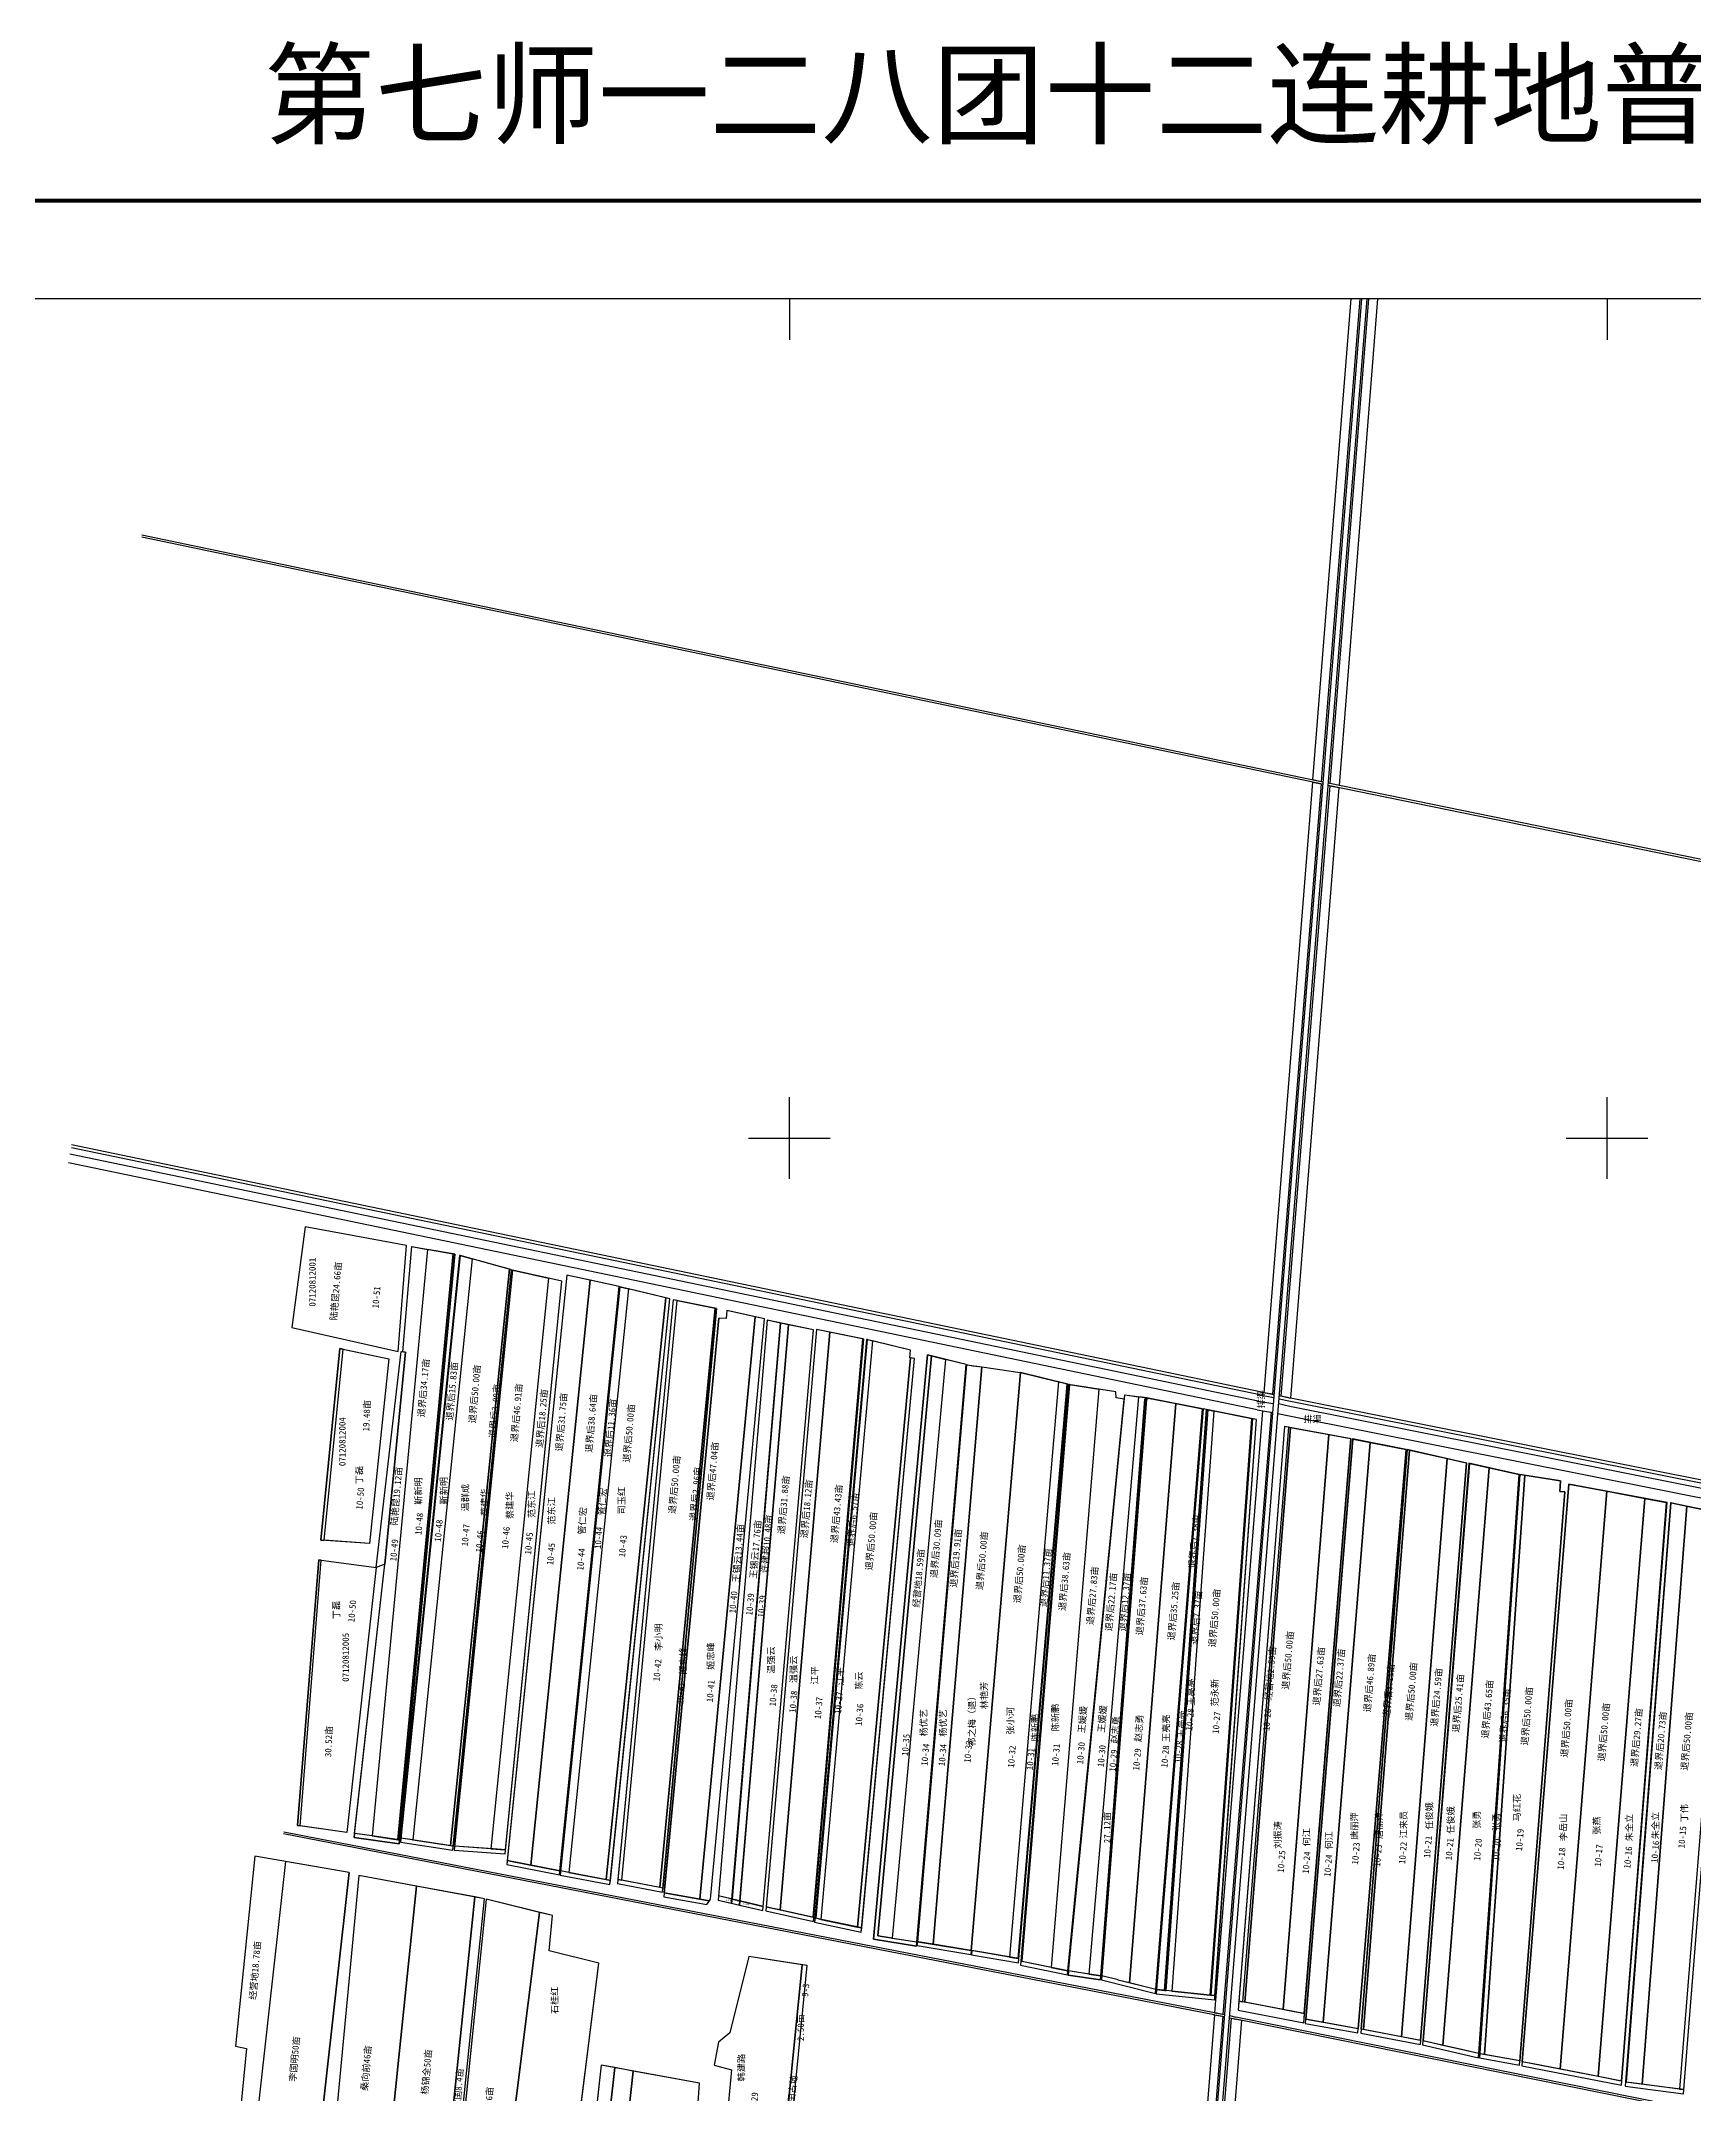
# Model space of a CAD drawing. Extents: x 546685 to 552006, y 4976723 to 4983341.
# Drawn here: x 548085 to 550108, y 4980830 to 4983341 of the extents above; entities that cross this region are included whole.
import ezdxf
from ezdxf.enums import TextEntityAlignment as Align

# ---------------------------------------------------------------- set-up
doc = ezdxf.new("R2010")
doc.units = 0
doc.header["$LTSCALE"] = 10
doc.header["$PDSIZE"] = 0.2
for name, color, linetype in [('2019-4-5', 7, 'CONTINUOUS'), ('2020-3-23', 4, 'CONTINUOUS'), ('2022年', 2, 'CONTINUOUS'), ('TK', 7, 'CONTINUOUS'), ('出水桩', 2, 'CONTINUOUS'), ('地块名称', 7, 'CONTINUOUS'), ('地物扣减', 3, 'CONTINUOUS'), ('地籍号', 6, 'CONTINUOUS'), ('承包户', 6, 'CONTINUOUS'), ('林带', 3, 'CONTINUOUS'), ('油井占地', 2, 'CONTINUOUS'), ('测地框', 7, 'CONTINUOUS'), ('经营地块', 1, 'CONTINUOUS'), ('路林渠', 7, 'CONTINUOUS'), ('身份地块', 1, 'CONTINUOUS'), ('身份地面积', 2, 'CONTINUOUS')]:
    doc.layers.add(name, color=color, linetype=linetype)
doc.styles.add('宋体', font='SimSun.ttf')
doc.styles.add('楷体', font='SimSun.ttf', dxfattribs={"width": 0.8})

msp = doc.modelspace()

# ---------------------------------------------------------------- linework, layer by layer
at = {"layer": '2019-4-5', "color": 3, "linetype": 'Continuous', "flags": 128}
msp.add_lwpolyline([(549434.8, 4981680.7), (549437.8, 4981682.3), (549426.9, 4981683.7), (549366.2, 4980977.9), (549381.1, 4980975.7)], close=True, dxfattribs=at)
at = {"layer": '2019-4-5', "color": 3, "linetype": 'Continuous', "elevation": 288.1, "flags": 128}
msp.add_lwpolyline([(549438.7, 4981682), (549472.6, 4981675.4), (549415.9, 4980967.1), (549402.3, 4980970.5), (549402.3, 4980970.6), (549382, 4980975.6), (549436.7, 4981680.4)], close=True, dxfattribs=at)
at = {"layer": '2020-3-23', "color": 1, "linetype": 'Continuous', "flags": 128}
for points in [[(548929.4, 4981064.5), (548989.2, 4981773.8)], [(548998.9, 4981771.8), (548939.2, 4981062.2)], [(548998.9, 4981771.8), (548939.6, 4981067.2)], [(548615.3, 4981072.2), (548568.1, 4980613.8)]]:
    msp.add_lwpolyline(points, dxfattribs=at)
for points in [[(548998.9, 4981771.8), (548989.2, 4981773.8), (548929.9, 4981069.5), (548939.6, 4981067.2)], [(549235.6, 4981720.2), (549282.2, 4981713.5), (549222.2, 4981006.5), (549175.7, 4981014.2)], [(548461.6, 4981101.9), (548383.9, 4981115.5), (548337.4, 4980698.3), (548414.4, 4980677.9)], [(548615.3, 4981072.2), (548543.9, 4981085.4), (548496.7, 4980627.6), (548568.1, 4980613.8)], [(548627.2, 4981070), (548615.3, 4981072.2), (548568.1, 4980613.8), (548580, 4980611.5)], [(548694.3, 4981053.3), (548629.4, 4981069.6), (548583.1, 4980616.6), (548638.1, 4980604.8)], [(548929.9, 4981069.5), (548913.4, 4981073.4), (548912.9, 4981068.3), (548929.4, 4981064.5)], [(548939.6, 4981067.2), (548929.9, 4981069.5), (548929.4, 4981064.5), (548939.2, 4981062.2)]]:
    msp.add_lwpolyline(points, close=True, dxfattribs=at)
for points, elevation in [([(548461.6, 4981101.9), (548414.4, 4980677.9)], 288.5), ([(548580, 4980611.5), (548627.2, 4981070)], 288.3)]:
    msp.add_lwpolyline(points, dxfattribs=dict(at, elevation=elevation))
at = {"layer": '2022年', "color": 4, "linetype": 'Continuous', "flags": 128}
for points, elevation in [([(548521.8, 4981739.1), (548531.9, 4981868.8), (548407.7, 4981891.6), (548391.6, 4981768.2)], 287.9), ([(548538.4, 4981867.3), (548557.6, 4981863.9), (548489.9, 4981146.7), (548468.2, 4981149.8), (548505.1, 4981479), (548530.7, 4981738.2), (548527.4, 4981738.8)], 287.9), ([(549758.4, 4981618.6), (549804.6, 4981608.1), (549748.7, 4980901.1), (549702.3, 4980910)], 288.2)]:
    msp.add_lwpolyline(points, close=True, dxfattribs=dict(at, elevation=elevation))
for points in [[(548969.7, 4981779), (548958, 4981781.5), (548890.4, 4981069.5), (548902.3, 4981067.4), (548903.6, 4981069.3)], [(548989.2, 4981773.8), (548972.7, 4981777.3), (548912.9, 4981068.3), (548929.4, 4981064.5)], [(548543.9, 4981085.4), (548473.4, 4981098.5), (548434, 4980679.3), (548465.1, 4980669.5), (548465.2, 4980633.7), (548496.7, 4980627.6)], [(548786.5, 4980863.5), (548769.9, 4980866.5), (548752.3, 4980708.4), (548769.2, 4980707.3)]]:
    msp.add_lwpolyline(points, close=True, dxfattribs=at)
at = {"layer": 'TK', "linetype": 'Continuous'}
for p, q in [((549000, 4983026), (549000, 4982976)), ((550000, 4983026), (550000, 4982976)), ((549000, 4981950), (549000, 4982050)), ((550000, 4981950), (550000, 4982050)), ((548950, 4982000), (549050, 4982000)), ((549950, 4982000), (550050, 4982000))]:
    msp.add_line(p, q, dxfattribs=at)
at = {"layer": 'TK', "linetype": 'Continuous', "const_width": 5, "flags": 128}
msp.add_lwpolyline([(546760, 4976906), (552000, 4976906), (552000, 4983146), (546760, 4983146)], close=True, dxfattribs=at)
at = {"layer": 'TK', "linetype": 'Continuous', "flags": 128}
msp.add_lwpolyline([(546880, 4977026), (551880, 4977026), (551880, 4983026), (546880, 4983026)], close=True, dxfattribs=at)
at = {"layer": '出水桩', "color": 2, "linetype": 'Continuous', "flags": 128}
for points in [[(548590.8, 4981857.9), (548588.8, 4981858.3), (548521.2, 4981142.1), (548523.2, 4981141.8)], [(548597.5, 4981856.3), (548596.6, 4981856.6), (548523.9, 4981144.1), (548524.8, 4981144)], [(549091, 4981754.2), (549090, 4981754.4), (549029, 4981047.3), (549029.9, 4981047.1)], [(549095.3, 4981753.6), (549094.3, 4981753.8), (549031.4, 4981046.2), (549032.4, 4981046)], [(549340.6, 4981698.9), (549339.6, 4981699.1), (549279.7, 4980996.9), (549280.7, 4980996.7)], [(549342.6, 4981698.5), (549341.6, 4981698.7), (549283.2, 4980993.7), (549284.2, 4980993.5)], [(549512.2, 4981667.6), (549510.3, 4981668), (549458.9, 4980957.8), (549460.9, 4980957.6)], [(549687.1, 4981632.4), (549686.1, 4981632.6), (549629.1, 4980929.5), (549630.1, 4980929.3)], [(549689.6, 4981631.9), (549688.6, 4981632.1), (549631.1, 4980922.5), (549632.1, 4980922.4)], [(549828.7, 4981602.7), (549827.7, 4981602.9), (549771.3, 4980896.8), (549772.3, 4980896.6)], [(549832.2, 4981602.2), (549831.2, 4981602.5), (549774.6, 4980896.3), (549775.6, 4980896.1)], [(550073.5, 4981554.3), (550072.5, 4981554.4), (550017.3, 4980847), (550018.3, 4980846.8)], [(550078.5, 4981553.8), (550077.5, 4981554), (550022.7, 4980845.7), (550023.7, 4980845.6)]]:
    msp.add_lwpolyline(points, close=True, dxfattribs=at)
at = {"layer": '地物扣减', "color": 3, "linetype": 'Continuous', "flags": 128}
for points in [[(548454.2, 4981741.8), (548450.3, 4981742.6), (548427.1, 4981508.5), (548431.1, 4981508.2)], [(548427.6, 4981483.8), (548424.5, 4981484.2), (548398.6, 4981159.3), (548401.7, 4981158.9)], [(549157, 4981017.3), (549222.2, 4981006.5), (549221.8, 4981001.5), (549156.5, 4981012.3)], [(549402.3, 4980970.5), (549402.3, 4980970.6), (549382, 4980975.6), (549381.6, 4980970.6), (549448, 4980954.1), (549448.4, 4980959)]]:
    msp.add_lwpolyline(points, close=True, dxfattribs=at)
at = {"layer": '地物扣减', "color": 4, "linetype": 'Continuous', "flags": 128}
msp.add_lwpolyline([(548939.6, 4981067.2), (548939.2, 4981062.2), (548967.5, 4981055.5), (548968, 4981060.5), (548959.8, 4981062.4)], close=True, dxfattribs=at)
at = {"layer": '林带', "color": 3, "linetype": 'Continuous', "flags": 128}
for points in [[(548661.8, 4981838.4), (548661.6, 4981838.4), (548590.4, 4981134.3), (548590.5, 4981134.3)], [(549095.4, 4981753.6), (549095.3, 4981753.6), (549032.4, 4981046), (549032.5, 4981046)], [(549342.7, 4981698.5), (549342.6, 4981698.5), (549284.2, 4980993.5), (549284.3, 4980993.4)], [(549571.4, 4981655.7), (549566.5, 4981656.7), (549515.5, 4980952), (549520.5, 4980951.5)], [(549610.7, 4981646.4), (549605.7, 4981647.3), (549549.7, 4980944.8), (549554.6, 4980943.9)], [(548475.3, 4981148.8), (548468.2, 4981149.8), (548467.6, 4981144.8), (548522.7, 4981136.9), (548523.2, 4981141.8)], [(548524.8, 4981144), (548524.3, 4981139), (548588.4, 4981129.4), (548588.9, 4981134.4), (548571.1, 4981137.1)], [(548637.8, 4981130.9), (548590.5, 4981134.3), (548590.4, 4981134.3), (548589.9, 4981129.3), (548652.5, 4981124.8), (548653, 4981129.8)], [(548673.6, 4981113), (548671.8, 4981113.3), (548654.9, 4981116.7), (548654.4, 4981111.7), (548718.8, 4981099), (548719.3, 4981104)], [(548730.2, 4981102), (548720.1, 4981103.9), (548719.6, 4981098.9), (548780.5, 4981087.4), (548781.1, 4981092.4)], [(548790.4, 4981093.6), (548789.9, 4981088.6), (548844.8, 4981078), (548845.3, 4981083), (548841.5, 4981083.7)], [(548847, 4981077.1), (548846.9, 4981077.1), (548846.4, 4981072.1), (548899, 4981062.9), (548902.3, 4981067.4), (548893.1, 4981069)], [(548913.4, 4981073.4), (548912.9, 4981068.3), (548967.5, 4981055.5), (548968, 4981060.5), (548959.8, 4981062.4)], [(548982.7, 4981057.6), (548979.9, 4981058.2), (548971.6, 4981060), (548971.2, 4981055), (549029.5, 4981042.1), (549029.9, 4981047.1)], [(549031.4, 4981046.2), (549030.9, 4981041.2), (549088, 4981029.1), (549088.5, 4981034.2), (549078.8, 4981036.2)], [(549233, 4981004.9), (549223.3, 4981006.5), (549222.9, 4981001.5), (549280.3, 4980991.7), (549280.7, 4980996.7)], [(549283.2, 4980993.7), (549282.8, 4980988.6), (549340.2, 4980976.8), (549340.7, 4980981.7), (549330.7, 4980983.9), (549284.3, 4980993.4), (549284.2, 4980993.5)], [(549348.5, 4980980.6), (549341.6, 4980981.6), (549341.1, 4980976.6), (549380.7, 4980970.7), (549381.1, 4980975.7)], [(549467.8, 4980956.9), (549460.9, 4980957.6), (549449.2, 4980958.8), (549448.8, 4980953.8), (549520.2, 4980946.5), (549520.5, 4980951.5), (549514.6, 4980952.1)], [(549582.4, 4980938.5), (549549.7, 4980944.8), (549548.8, 4980933.7), (549629.2, 4980918.1), (549630.1, 4980929.3)], [(549631.1, 4980922.5), (549630.7, 4980917.5), (549695.2, 4980906), (549695.6, 4980911), (549678.4, 4980914.1)], [(549724.9, 4980905.7), (549699.4, 4980910.5), (549699, 4980905.5), (549771.9, 4980891.6), (549772.3, 4980896.6)], [(549774.6, 4980896.3), (549774.2, 4980891.3), (549843, 4980875.5), (549843.3, 4980880.6), (549822, 4980885.5)], [(549844.4, 4980880.5), (549844.1, 4980875.5), (549892.8, 4980866.6), (549893.2, 4980871.6), (549891, 4980872), (549890.9, 4980872.1)], [(549956.2, 4980859), (549909.8, 4980868.1), (549896.3, 4980870.7), (549895.9, 4980865.7), (550017.9, 4980841.8), (550018.3, 4980846.8), (549970.9, 4980856.1)], [(550022.7, 4980845.7), (550022.3, 4980840.7), (550093.4, 4980831.5), (550093.8, 4980836.5), (550070.4, 4980839.6)]]:
    msp.add_lwpolyline(points, close=True, dxfattribs=at)
at = {"layer": '林带', "color": 3, "linetype": 'Continuous', "elevation": 287.9, "flags": 128}
msp.add_lwpolyline([(549168.9, 4981734.8), (549173.9, 4981733.6), (549108.3, 4981024.6), (549155.9, 4981017.1), (549155.5, 4981012.1), (549102.9, 4981020.4)], close=True, dxfattribs=at)
at = {"layer": '油井占地', "color": 2, "linetype": 'Continuous', "flags": 128}
msp.add_lwpolyline([(549021.9, 4980988.3), (549015.5, 4980989.2), (548990.1, 4980731.6), (548996.9, 4980734.1)], close=True, dxfattribs=at)
at = {"layer": '测地框', "linetype": 'Continuous', "flags": 128}
for points, elevation in [([(548521.8, 4981739.1), (548531.9, 4981868.8), (548407.7, 4981891.6), (548391.6, 4981768.2)], 287.9), ([(548538.4, 4981867.3), (548590.8, 4981857.9), (548522.7, 4981136.9), (548467.6, 4981144.8), (548505.1, 4981479), (548530.7, 4981738.2), (548527.4, 4981738.8)], 287.9), ([(548660.4, 4981838.9), (548597.5, 4981856.3), (548524.3, 4981139), (548588.4, 4981129.4)], 287.9), ([(548721.7, 4981825.2), (548661.6, 4981838.4), (548589.9, 4981129.3), (548652.5, 4981124.8)], 287.8), ([(548791.9, 4981818.4), (548727.8, 4981832.5), (548654.4, 4981111.7), (548718.8, 4981099)], 287.8), ([(548853.9, 4981803.3), (548792.7, 4981818.2), (548719.6, 4981098.9), (548780.5, 4981087.4)], 288), ([(548910.8, 4981791.6), (548858, 4981802.2), (548789.9, 4981088.6), (548844.8, 4981078)], 288), ([(548969.7, 4981779), (548923.4, 4981789.1), (548922.6, 4981779.3), (548913.6, 4981779.8), (548846.4, 4981072.1), (548899, 4981062.9), (548903.6, 4981069.3)], 288.1), ([(549029.7, 4981765.4), (548972.7, 4981777.3), (548912.9, 4981068.3), (548967.5, 4981055.5)], 287.9), ([(549091, 4981754.2), (549033.3, 4981765.8), (548971.2, 4981055), (549029.5, 4981042.1)], 287.8), ([(549153.1, 4981730.3), (549147.2, 4981731.2), (549148.1, 4981740.8), (549094.3, 4981753.8), (549030.9, 4981041.2), (549088, 4981029.1)], 287.7), ([(548450.3, 4981742.6), (548510.1, 4981730.1), (548486.7, 4981504.3), (548427.1, 4981508.5)], 287.9), ([(549216.4, 4981723), (549168.9, 4981734.8), (549102.9, 4981020.4), (549155.5, 4981012.1)], 287.9), ([(549340.6, 4981698.9), (549282.7, 4981713.5), (549222.5, 4981006.7), (549223.3, 4981006.5), (549222.9, 4981001.5), (549280.3, 4980991.7)], 287.8), ([(549409.4, 4981680.8), (549399.8, 4981682.5), (549399.3, 4981689.6), (549341.6, 4981698.7), (549282.8, 4980988.6), (549340.2, 4980976.8)], 288), ([(549437.8, 4981682.3), (549434.8, 4981680.7), (549380.7, 4980970.7), (549341.1, 4980976.6), (549410.1, 4981685.9)], 288.1), ([(549505.2, 4981669.1), (549438.7, 4981682), (549436.7, 4981680.4), (549381.6, 4980970.6), (549448, 4980954.1)], 288.1), ([(549571.4, 4981655.7), (549506.2, 4981668.8), (549448.8, 4980953.8), (549520.2, 4980946.5)], 288.1), ([(549687.1, 4981632.4), (549605.7, 4981647.3), (549548.8, 4980933.7), (549629.2, 4980918.1)], 288.1), ([(549754.4, 4981619.4), (549688.6, 4981632.1), (549630.7, 4980917.5), (549695.2, 4980906)], 288.1), ([(549828.7, 4981602.7), (549755.5, 4981619.2), (549699, 4980905.5), (549771.9, 4980891.6)], 288.2), ([(549892.6, 4981588.7), (549831.2, 4981602.5), (549774.2, 4980891.3), (549843, 4980875.5)], 288.3), ([(549948.6, 4981567.3), (549942.1, 4981568), (549943.2, 4981580.8), (549893.4, 4981588.6), (549844.1, 4980875.5), (549892.8, 4980866.6)], 288.2), ([(550073.5, 4981554.3), (549953.3, 4981576.8), (549895.9, 4980865.7), (550017.9, 4980841.8)], 288.4), ([(550150.3, 4981538.9), (550077.5, 4981554), (550022.3, 4980840.7), (550093.4, 4980831.5)], 288.6), ([(548424.5, 4981484.2), (548494.5, 4981474.8), (548458.7, 4981151.1), (548398.6, 4981159.3)], 288.2), ([(548461.6, 4981101.9), (548346.3, 4981122), (548322.5, 4980889.5), (548336.2, 4980886.9), (548318.2, 4980703.4), (548414.4, 4980677.9)], 288.5), ([(548627.2, 4981070), (548473.4, 4981098.5), (548434, 4980679.3), (548465.1, 4980669.5), (548465.2, 4980633.7), (548580, 4980611.5)], 288.3), ([(548767.2, 4980991.2), (548706.1, 4981006.2), (548710.3, 4981049.3), (548629.4, 4981069.6), (548582.6, 4980611.6), (548715.9, 4980582.9)], 288.3), ([(548950.3, 4980999.3), (548927.3, 4980905.9), (548913.5, 4980894.6), (548908.2, 4980866.4), (548929.1, 4980860.7), (548914.7, 4980704.4), (548996.9, 4980734.1), (549021.9, 4980988.3)], 288.4), ([(548751.8, 4980703.5), (548845.2, 4980697.2), (548850.9, 4980747.5), (548901.8, 4980742.3), (548906.7, 4980802.2), (548888.6, 4980820.9), (548890.1, 4980844.5), (548769.9, 4980866.5)], 288.6)]:
    msp.add_lwpolyline(points, close=True, dxfattribs=dict(at, elevation=elevation))
at = {"layer": '测地框', "color": 7, "linetype": 'Continuous', "elevation": 287.9, "flags": 128}
msp.add_lwpolyline([(548525.4, 4981739.1), (548530.7, 4981738.2), (548505.1, 4981479), (548494.5, 4981474.8)], close=True, dxfattribs=at)
at = {"layer": '测地框', "color": 7, "linetype": 'Continuous', "flags": 128}
msp.add_lwpolyline([(549217.2, 4981722.7), (549218.4, 4981722.6), (549224.6, 4981721.7), (549235.6, 4981720.2), (549282.2, 4981713.5), (549222.2, 4981006.5), (549175.7, 4981014.2), (549164.4, 4981016), (549158.2, 4981017.1), (549157, 4981017.3)], close=True, dxfattribs=at)
at = {"layer": '经营地块', "color": 1, "linetype": 'Continuous', "flags": 128}
msp.add_lwpolyline([(548660.4, 4981838.9), (548657.8, 4981839.7), (548585.8, 4981134.9), (548588.9, 4981134.4)], close=True, dxfattribs=at)
at = {"layer": '经营地块', "color": 5, "linetype": 'Continuous', "flags": 128}
for points, elevation in [([(549173.9, 4981733.6), (549191, 4981729.3), (549125.6, 4981021.9), (549108.3, 4981024.6)], 287.9), ([(548461.6, 4981101.9), (548346.3, 4981122), (548322.5, 4980889.5), (548336.2, 4980886.9), (548318.2, 4980703.4), (548414.4, 4980677.9)], 288.5), ([(548627.2, 4981070), (548473.4, 4981098.5), (548434, 4980679.3), (548465.1, 4980669.5), (548465.2, 4980633.7), (548580, 4980611.5)], 288.3)]:
    msp.add_lwpolyline(points, close=True, dxfattribs=dict(at, elevation=elevation))
for points in [[(549610.7, 4981646.4), (549613.1, 4981646), (549557.1, 4980943.4), (549554.6, 4980943.9)], [(548809.2, 4980859.3), (548786.5, 4980863.5), (548769.2, 4980707.3), (548792.2, 4980705.8)]]:
    msp.add_lwpolyline(points, close=True, dxfattribs=at)
at = {"layer": '路林渠', "color": 4, "linetype": 'Continuous'}
for p, q in [((549573.4, 4981678.4, 288.8), (549591.7, 4981675.5, 289.7)), ((549572, 4981667.7, 288.4), (549590.9, 4981664.6, 289.4))]:
    msp.add_line(p, q, dxfattribs=at)
at = {"layer": '路林渠', "linetype": 'Continuous', "flags": 128}
for points, elevation in [([(549699.6, 4983026), (549417.9, 4979500.2), (549416.9, 4979494.6), (549415.3, 4979492.5), (549380.1, 4979498.6)], 284.8), ([(549424.2, 4979499.2), (549706.5, 4983026)], 290.6)]:
    msp.add_lwpolyline(points, dxfattribs=dict(at, elevation=elevation))
at = {"layer": '路林渠', "color": 3, "linetype": 'Continuous', "flags": 128}
for points, elevation in [([(549697.7, 4983026), (549650.6, 4982435.7), (549640.3, 4982437.8), (549687.1, 4983026)], 290.8), ([(549719.4, 4983026), (549672.3, 4982431.2), (549661.5, 4982433.4), (549708.9, 4983026)], 290.7)]:
    msp.add_lwpolyline(points, dxfattribs=dict(at, elevation=elevation))
at = {"layer": '路林渠', "color": 4, "linetype": 'Continuous', "flags": 128}
for points, elevation in [([(549652.2, 4982432.6), (548208.1, 4982734.6)], 289.5), ([(549652.4, 4982435.3), (548208.3, 4982737.3)], 289.3), ([(551880, 4981977), (549658.9, 4982431.2)], 289.5), ([(551880, 4981979.7), (549659.1, 4982433.9)], 289.3), ([(549573.4, 4981678.4), (548119.9, 4981980.4)], 288.8), ([(549575.6, 4981685.9), (548122, 4981987.9)], 289), ([(549575.9, 4981689.6), (548122.3, 4981991.6)], 289.6), ([(549572, 4981667.7), (548118.4, 4981969.7)], 288.4), ([(549575.6, 4981685.9), (549592.3, 4981682.7)], 289), ([(549575.9, 4981689.6), (549592.6, 4981686.4)], 289.6), ([(549598.4, 4981675.3), (549612.2, 4981672.2)], 289.4), ([(549598.9, 4981681.3), (549612.7, 4981678.3)], 289.5), ([(549599.2, 4981685.1), (549613, 4981682.1)], 289.5), ([(549612.2, 4981672.2), (551880, 4981221)], 289.4), ([(549612.7, 4981678.3), (551880, 4981227.1)], 289.5), ([(550829.2, 4981439.5), (549613, 4981682.1)], 290.6), ([(549597.4, 4981663.3), (549611.3, 4981660.2)], 289.3), ([(549611.1, 4981660.2), (551880, 4981208.8)], 288.8), ([(549519.6, 4980928.1), (548381.2, 4981149.2)], 289.3), ([(549519.9, 4980930.5), (548381.6, 4981151.5)], 289.9), ([(549519.6, 4980928.1), (549531.8, 4980925.9)], 289.3), ([(549519.9, 4980930.5), (549532, 4980928.3)], 289.9), ([(549538.3, 4980924.5), (549545.9, 4980922.8)], 289.9), ([(549538.5, 4980927), (549546.1, 4980925.3)], 289.9), ([(550769, 4980675.9), (549545.9, 4980922.8)], 291), ([(550769.2, 4980678.3), (549546.1, 4980925.3)], 291.1)]:
    msp.add_lwpolyline(points, dxfattribs=dict(at, elevation=elevation))
at = {"layer": '路林渠', "color": 3, "linetype": 'Continuous', "flags": 128}
for points, elevation in [([(549640.1, 4982435.2), (549650.4, 4982433), (549590.8, 4981686.7), (549580.8, 4981688.7)], 289.5), ([(549661.3, 4982430.8), (549672.1, 4982428.5), (549613, 4981682.1), (549601.6, 4981684.6)], 289.5), ([(549579, 4981666.5), (549589.1, 4981664.9), (549530.3, 4980928.6), (549520.5, 4980930.4)], 290.8), ([(549520.3, 4980928), (549530.1, 4980926.2), (549471, 4980185.3), (549461.4, 4980187.2)], 290.8), ([(549520.3, 4980928), (549530.1, 4980926.2), (549471, 4980185.3), (549461.4, 4980187.2)], 290.8), ([(549540.7, 4980924), (549552.8, 4980921.4), (549494.1, 4980180.7), (549481.5, 4980183.2)], 290.7)]:
    msp.add_lwpolyline(points, close=True, dxfattribs=dict(at, elevation=elevation))
for points in [[(548853.9, 4981803.3), (548849, 4981804.5), (548776.1, 4981093.3), (548781.1, 4981092.4)], [(548862.9, 4981801.2), (548858, 4981802.2), (548790.4, 4981093.6), (548795.3, 4981092.7)], [(548913.7, 4981779.8), (548913.6, 4981779.8), (548846.9, 4981077.1), (548847, 4981077.1)], [(549153.1, 4981730.3), (549148.1, 4981731.1), (549083.5, 4981035.2), (549088.5, 4981034.2)], [(550150.3, 4981538.9), (550145.3, 4981539.9), (550088.8, 4980837.2), (550093.8, 4980836.5)]]:
    msp.add_lwpolyline(points, close=True, dxfattribs=at)
at = {"layer": '路林渠', "linetype": 'Continuous'}
msp.add_point((549519.6, 4980928.1, 289.3), dxfattribs=at)
at = {"layer": '身份地块', "color": 1, "linetype": 'Continuous', "flags": 128}
for points in [[(548588.8, 4981858.3), (548557.6, 4981863.9), (548489.9, 4981146.7), (548521.2, 4981142.1)], [(548597.5, 4981856.3), (548612, 4981852.3), (548539.4, 4981141.8), (548524.8, 4981144)], [(548657.8, 4981839.7), (548612, 4981852.3), (548539.4, 4981141.8), (548585.8, 4981134.9)], [(548661.8, 4981838.4), (548705.4, 4981828.8), (548634.8, 4981131.1), (548590.5, 4981134.3)], [(548721.7, 4981825.2), (548705.4, 4981828.8), (548634.8, 4981131.1), (548653, 4981129.8)], [(548756.6, 4981826.2), (548727.8, 4981832.5), (548654.9, 4981116.7), (548684, 4981110.9)], [(548791.9, 4981818.4), (548756.6, 4981826.2), (548684, 4981110.9), (548719.3, 4981104)], [(548849, 4981804.5), (548803.3, 4981815.7), (548730.2, 4981102), (548776.1, 4981093.3)], [(548862.9, 4981801.2), (548909.1, 4981792), (548841.5, 4981083.7), (548795.3, 4981092.7)], [(548909.1, 4981792), (548910.8, 4981791.6), (548845.3, 4981083), (548841.5, 4981083.7)], [(548958, 4981781.5), (548923.4, 4981789.1), (548922.6, 4981779.3), (548913.7, 4981779.8), (548847, 4981077.1), (548890.4, 4981069.5)], [(549029.7, 4981765.4), (548998.9, 4981771.8), (548939.6, 4981067.2), (548968, 4981060.5)], [(548971.6, 4981060), (548988.8, 4981056.2), (549049.7, 4981762.5), (549033.3, 4981765.8)], [(549090, 4981754.4), (549049.7, 4981762.5), (548988.8, 4981056.2), (549029, 4981047.3)], [(549095.4, 4981753.6), (549101.5, 4981752.1), (549038.6, 4981044.7), (549032.5, 4981046)], [(549148.1, 4981740.8), (549101.5, 4981752.1), (549038.6, 4981044.7), (549083.5, 4981035.2), (549148.1, 4981731.1), (549147.2, 4981731.2)], [(549216.4, 4981723), (549191, 4981729.3), (549125.6, 4981021.9), (549155.9, 4981017.1)], [(549217.2, 4981722.7), (549235.6, 4981720.2), (549175.7, 4981014.2), (549157, 4981017.3)], [(549339.6, 4981699.1), (549329, 4981701.8), (549269.1, 4980998.7), (549279.7, 4980996.9)], [(549342.7, 4981698.5), (549378.7, 4981692.8), (549320.2, 4980986), (549284.3, 4980993.4)], [(549389.3, 4981691.2), (549378.7, 4981692.8), (549320.2, 4980986), (549340.7, 4980981.7), (549409.4, 4981680.8), (549399.8, 4981682.5), (549399.3, 4981689.6)], [(549472.6, 4981675.4), (549505.2, 4981669.1), (549448.4, 4980959), (549415.9, 4980967.1)], [(549510.3, 4981668), (549506.2, 4981668.8), (549449.2, 4980958.8), (549458.9, 4980957.8)], [(549512.2, 4981667.6), (549519.1, 4981666.2), (549467.8, 4980956.9), (549460.9, 4980957.6)], [(549565.5, 4981656.8), (549519.1, 4981666.2), (549467.8, 4980956.9), (549514.6, 4980952.1)], [(549613.1, 4981646), (549659.9, 4981637.4), (549603.8, 4980934.4), (549557.1, 4980943.4)], [(549659.9, 4981637.4), (549686.1, 4981632.6), (549629.1, 4980929.5), (549603.8, 4980934.4)], [(549689.6, 4981631.9), (549710.3, 4981627.9), (549652.8, 4980918.7), (549632.1, 4980922.4)], [(549710.3, 4981627.9), (549754.4, 4981619.4), (549695.6, 4980911), (549652.8, 4980918.7)], [(549832.2, 4981602.2), (549855.8, 4981597), (549799.2, 4980890.7), (549775.6, 4980896.1)], [(549855.8, 4981597), (549892.6, 4981588.7), (549843.3, 4980880.6), (549799.2, 4980890.7)], [(550078.5, 4981553.8), (550097.8, 4981549.8), (550043.1, 4980843.1), (550023.7, 4980845.6)], [(550097.8, 4981549.8), (550145.3, 4981539.9), (550088.8, 4980837.2), (550043.1, 4980843.1)], [(548767.2, 4980991.2), (548706.1, 4981006.2), (548710.3, 4981049.3), (548694.3, 4981053.3), (548638.1, 4980604.8), (548716.6, 4980587.9)], [(549015.5, 4980989.2), (548950.3, 4980999.3), (548927.3, 4980905.9), (548913.5, 4980894.6), (548908.2, 4980866.4), (548929.1, 4980860.7), (548914.7, 4980704.4), (548990.1, 4980731.6)], [(548906.7, 4980802.2), (548888.6, 4980820.9), (548890.1, 4980844.5), (548809.2, 4980859.3), (548792.2, 4980705.8), (548845.7, 4980702.2), (548850.9, 4980747.5), (548851.5, 4980752.4), (548902.2, 4980747.3)]]:
    msp.add_lwpolyline(points, close=True, dxfattribs=at)
at = {"layer": '身份地块', "linetype": 'Continuous', "flags": 128}
msp.add_lwpolyline([(548792.7, 4981818.2), (548803.3, 4981815.7), (548730.2, 4981102), (548720.1, 4981103.9)], close=True, dxfattribs=at)
at = {"layer": '身份地块', "color": 1, "linetype": 'Continuous', "flags": 128}
for points, elevation in [([(548454.2, 4981741.8), (548510.1, 4981730.1), (548486.7, 4981504.3), (548431.1, 4981508.2)], 287.9), ([(549282.7, 4981713.5), (549329, 4981701.8), (549269.1, 4980998.7), (549222.5, 4981006.7)], 287.8), ([(549410.1, 4981685.9), (549426.9, 4981683.7), (549366.2, 4980977.9), (549341.6, 4980981.6)], 288.1), ([(549755.5, 4981619.2), (549758.4, 4981618.6), (549702.3, 4980910), (549699.4, 4980910.5)], 288.2), ([(549804.6, 4981608.1), (549827.7, 4981602.9), (549771.3, 4980896.8), (549748.7, 4980901.1)], 288.2), ([(549893.4, 4981588.6), (549899.3, 4981587.7), (549850.3, 4980879.4), (549844.4, 4980880.5)], 288.2), ([(549899.3, 4981587.7), (549943.2, 4981580.8), (549942.1, 4981568), (549948.6, 4981567.3), (549893.2, 4980871.6), (549850.3, 4980879.4)], 288.2), ([(549953.3, 4981576.8), (549999.8, 4981568.1), (549942.8, 4980861.6), (549896.3, 4980870.7)], 288.4), ([(549999.8, 4981568.1), (550046.3, 4981559.4), (549989.2, 4980852.5), (549942.8, 4980861.6)], 288.4), ([(550046.3, 4981559.4), (550072.5, 4981554.4), (550017.3, 4980847), (549989.2, 4980852.5)], 288.4), ([(548427.6, 4981483.8), (548494.5, 4981474.8), (548458.7, 4981151.1), (548401.7, 4981158.9)], 288.2)]:
    msp.add_lwpolyline(points, close=True, dxfattribs=dict(at, elevation=elevation))
msp.add_lwpolyline([(549222.2, 4981006.5), (549221.8, 4981001.5)], dxfattribs=at)

# ---------------------------------------------------------------- texts
at = {"layer": '2019-4-5', "color": 3, "linetype": 'Continuous', "style": '宋体'}
for s, p in [('退界后12.37亩', (549411.2, 4981396.6, 288.1)), ('退界后37.63亩', (549432, 4981391.7))]:
    msp.add_text(s, height=8, rotation=85, dxfattribs=at).set_placement(p)
for s, rotation, p in [('赵志勇', 85.5977, (549398.6, 4981276.4)), ('赵志勇', 85.5977, (549427.3, 4981278.5)), ('10-29', 85, (549396.2, 4981238.9)), ('10-29', 85, (549425.1, 4981240.3))]:
    msp.add_text(s, height=8, rotation=rotation, dxfattribs=at).set_placement(p, align=Align.MIDDLE)
at = {"layer": '2020-3-23', "color": 1, "linetype": 'Continuous', "style": '宋体'}
for s, rotation, p in [('许建超10.48亩', 85, (548971.9, 4981503.8)), ('林艳芳', 90, (549238, 4981318.4))]:
    msp.add_text(s, height=8, rotation=rotation, dxfattribs=at).set_placement(p, align=Align.MIDDLE)
for s, p in [('李国明50亩', (548396.5, 4980845.9)), ('杨锦全50亩', (548557.9, 4980830.1)), ('范念国8.4亩', (548596.2, 4980801.5)), ('范念国41.6亩', (548632.2, 4980773.3))]:
    msp.add_text(s, height=8, rotation=85, dxfattribs=at).set_placement(p)
at = {"layer": '2022年', "color": 4, "linetype": 'Continuous', "style": '宋体'}
for s, p in [('陆艳昆24.66亩', (548446.3, 4981776.6)), ('陆艳昆19.12亩', (548520.4, 4981526.1)), ('王锡云13.44亩', (548938.4, 4981456.1)), ('王锡云17.76亩', (548959.6, 4981460.9)), ('桑向前46亩', (548484.1, 4980834.8))]:
    msp.add_text(s, height=8, rotation=85, dxfattribs=at).set_placement(p)
msp.add_text('江来员', height=8, rotation=90, dxfattribs=at).set_placement((549751, 4981160.5), align=Align.MIDDLE)
at = {"layer": 'TK', "linetype": 'Continuous', "style": '宋体'}
msp.add_text('第七师一二八团十二连耕地普查图', height=100, dxfattribs=at).set_placement((549380, 4983196), align=Align.BOTTOM_CENTER)
at = {"layer": '地块名称', "color": 1, "linetype": 'Continuous', "style": '宋体'}
for s, p in [('10-51', (548494.9, 4981805.3)), ('10-50', (548475.1, 4981559.3)), ('10-48', (548547.3, 4981528.3)), ('10-48', (548571.1, 4981520)), ('10-47', (548604.1, 4981514.5)), ('10-46', (548653.2, 4981511.3)), ('10-44', (548766.6, 4981511.2)), ('10-49', (548516.6, 4981496.1)), ('10-46', (548621.4, 4981506.9)), ('10-45', (548681.4, 4981504.4)), ('10-45', (548708.5, 4981491.4)), ('10-44', (548745.3, 4981484.9)), ('10-43', (548796.3, 4981501.1)), ('10-40', (548931.4, 4981432.5)), ('10-50', (548465.3, 4981421.6)), ('10-39', (548952, 4981429.9)), ('10-39', (548966.3, 4981427.4)), ('10-42', (548838.6, 4981349.4)), ('10-41', (548867.5, 4981321.2)), ('10-41', (548903.6, 4981323.8)), ('10-38', (548980.5, 4981318.7)), ('10-38', (549004.9, 4981310.8)), ('10-37', (549060.4, 4981309.6)), ('10-37', (549035.8, 4981303.1)), ('10-36', (549085.7, 4981294.9)), ('10-28', (549490, 4981289.1)), ('10-27', (549522.3, 4981285.2)), ('10-26', (549584.3, 4981288.8)), ('10-35', (549142.4, 4981258)), ('10-34', (549166.2, 4981246.1)), ('10-34', (549187.4, 4981245.6)), ('10-33', (549218.7, 4981249.8)), ('10-32', (549272, 4981243.7)), ('10-31', (549295, 4981240.7)), ('10-31', (549326, 4981246)), ('10-30', (549356.5, 4981248)), ('10-30', (549381.9, 4981244.4)), ('10-28', (549459.6, 4981243.9)), ('10-28', (549476.4, 4981249.6)), ('10-21', (549780.9, 4981133.4)), ('10-19', (549893.3, 4981141.9)), ('10-15', (550092, 4981145.2)), ('10-25', (549601.8, 4981115.4)), ('10-24', (549632.4, 4981114.2)), ('10-24', (549658.9, 4981110.5)), ('10-23', (549692.7, 4981125.3)), ('10-23', (549719.7, 4981122.8)), ('10-22', (549750.3, 4981126)), ('10-21', (549807.4, 4981130.6)), ('10-20', (549842.1, 4981130.1)), ('10-20', (549865.3, 4981129.8)), ('10-18', (549944.2, 4981119)), ('10-17', (549989.7, 4981122.8)), ('10-16', (550025.7, 4981120.4)), ('10-16', (550058.9, 4981127.4)), ('9-3', (549019.8, 4980958.1)), ('9-29', (548957.1, 4980822.5))]:
    msp.add_text(s, height=8, rotation=85, dxfattribs=at).set_placement(p, align=Align.MIDDLE)
at = {"layer": '地物扣减', "color": 4, "linetype": 'Continuous', "style": '楷体', "width": 0.8}
for s, p in [('0.13亩', (548922.8, 4981067.1)), ('0.07亩', (548934.1, 4981066.1)), ('0.22亩', (548944, 4981062.8))]:
    msp.add_text(s, height=2, dxfattribs=at).set_placement(p)
at = {"layer": '地籍号', "color": 7, "linetype": 'Continuous', "style": '宋体'}
for s, p in [('07120812001', (548416.7, 4981823.8)), ('07120812004', (548453.3, 4981628.8)), ('07120812005', (548457.4, 4981365.1))]:
    msp.add_text(s, height=8, rotation=90, dxfattribs=at).set_placement(p, align=Align.MIDDLE)
at = {"layer": '承包户', "color": 1, "linetype": 'Continuous', "style": '宋体'}
for s, rotation, p in [('丁磊', 90, (548474, 4981588)), ('靳新明', 90, (548546.2, 4981568.5)), ('靳新明', 90, (548577.2, 4981568.9)), ('温群成', 90, (548603.6, 4981560.3)), ('管仁宏', 86.4457, (548771.2, 4981555.5)), ('司玉红', 90, (548794.5, 4981556.7)), ('蔡建华', 90, (548627.2, 4981554.7)), ('蔡建华', 90, (548657.7, 4981551)), ('范东江', 90, (548684.5, 4981552.2)), ('范东江', 90, (548708.9, 4981544.1)), ('管仁宏', 86.4457, (548746.7, 4981532)), ('丁磊', 90, (548446, 4981423)), ('李小明', 90, (548839.8, 4981389.8)), ('姬忠峰', 90, (548869.9, 4981360.8)), ('姬忠峰', 90, (548903.5, 4981366.6)), ('温强云', 90, (548977.4, 4981361.7)), ('温强云', 90, (549005, 4981350.4)), ('江平', 90, (549030.8, 4981343.1)), ('江平', 90, (549062.1, 4981341.8)), ('陈云', 90, (549084.9, 4981336.5)), ('王亮亮', 90, (549491.2, 4981322.8)), ('范永新', 90, (549520, 4981321.9)), ('杨优艺', 90, (549164, 4981285.2)), ('杨优艺', 90, (549187.7, 4981284.8)), ('祁之梅（退）', 90, (549223.1, 4981289.6)), ('张小河', 90, (549270.3, 4981287.4)), ('陈新鹏', 90, (549300.4, 4981279.2)), ('陈新鹏', 90, (549324.9, 4981291.5)), ('王媛媛', 85.115, (549358.3, 4981289)), ('王媛媛', 85.115, (549382.5, 4981289.8)), ('王亮亮', 90, (549478.9, 4981283.5)), ('王亮亮', 90, (549460.6, 4981278.4)), ('马红花', 90, (549889.6, 4981181.3)), ('唐丽萍', 90, (549690.8, 4981158.9)), ('唐丽萍', 90, (549720.7, 4981159.8)), ('任俊娥', 90, (549782.4, 4981171.2)), ('任俊娥', 90, (549808.6, 4981166.1)), ('张勇', 90, (549840.5, 4981166.6)), ('张勇', 90, (549864.5, 4981163.8)), ('李岳山', 90, (549946.2, 4981157.3)), ('张燕', 90, (549987.1, 4981159.4)), ('朱全立', 90, (550026.8, 4981156.9)), ('朱全立', 90, (550058.9, 4981159.4)), ('丁伟', 90, (550094.3, 4981174.6)), ('刘振涛', 90, (549597.1, 4981147.9)), ('何江', 90, (549632.2, 4981145.1)), ('何江', 90, (549659.7, 4981141.2)), ('石桂红', 90, (548712.7, 4980945.7)), ('韩建路', 90, (548941.1, 4980863.5))]:
    msp.add_text(s, height=8, rotation=rotation, dxfattribs=at).set_placement(p, align=Align.MIDDLE)
at = {"layer": '油井占地', "color": 2, "linetype": 'Continuous', "style": '宋体'}
msp.add_text('2.50亩', height=8, rotation=90, dxfattribs=at).set_placement((549017.8, 4980896))
msp.add_text('油田占地', height=8, rotation=84.1883, dxfattribs=at).set_placement((549003.1, 4980831.9), align=Align.MIDDLE)
at = {"layer": '路林渠', "color": 1, "linetype": 'Continuous', "style": '宋体'}
msp.add_text('排渠', height=8, rotation=90, dxfattribs=at).set_placement((549581, 4981669.4, 289.6))
msp.add_text('排渠', height=8, dxfattribs=at).set_placement((549628.6, 4981652.3, 289.6))
at = {"layer": '身份地面积', "color": 1, "linetype": 'Continuous', "style": '宋体'}
for s, rotation, p in [('退界后34.17亩', 85, (548553.6, 4981658.3)), ('退界后15.83亩', 85, (548588.3, 4981654.3)), ('退界后50.00亩', 85, (548616.1, 4981651)), ('退界后3.09亩', 85, (548640.8, 4981632.6)), ('退界后46.91亩', 85, (548667.3, 4981628)), ('19.48亩', 87.7206, (548486.2, 4981641.2)), ('退界后18.25亩', 85, (548698.2, 4981621)), ('退界后31.75亩', 85, (548722.1, 4981616.5)), ('退界后38.64亩', 85, (548758.6, 4981615)), ('退界后11.36亩', 85, (548782.2, 4981609.3)), ('退界后50.00亩', 85, (548804.7, 4981602.9)), ('退界后47.04亩', 85, (548907.1, 4981556.6)), ('退界后50.00亩', 85, (548860.4, 4981540)), ('退界后2.96亩', 85, (548886.3, 4981531.4)), ('退界后31.88亩', 85, (548993.9, 4981515.4)), ('退界后18.12亩', 85, (549022, 4981510.5)), ('退界后43.43亩', 85, (549058.7, 4981504.5)), ('退界后6.57亩', 85, (549079.1, 4981500)), ('退界后50.00亩', 85, (549101.1, 4981471.1)), ('退界后30.09亩', 85, (549180.5, 4981461.8)), ('退界后19.91亩', 85, (549204.5, 4981450)), ('退界后7.38亩', 85, (549496.2, 4981473.3)), ('退界后50.00亩', 85, (549236.4, 4981447.1)), ('退界后50.00亩', 85, (549282.5, 4981431)), ('退界后11.37亩', 85, (549314.5, 4981426.4, 288.1)), ('退界后38.63亩', 85, (549337.5, 4981421.7, 288.1)), ('退界后27.83亩', 85, (549371.6, 4981404.3, 288.1)), ('退界后22.17亩', 85, (549394.4, 4981396.6, 288.1)), ('退界后35.25亩', 85, (549470.8, 4981385.4)), ('退界后7.37亩', 85, (549499, 4981380.1)), ('退界后50.00亩', 85, (549520.9, 4981377)), ('退界后50.00亩', 85, (549610.6, 4981325.2)), ('退界后27.63亩', 85, (549648.5, 4981305.9)), ('退界后22.37亩', 85, (549673.3, 4981303.8)), ('退界后46.89亩', 85, (549710.5, 4981297.6)), ('退界后3.11亩', 85, (549734.1, 4981290.8)), ('退界后50.00亩', 85, (549761.5, 4981287.1)), ('退界后24.59亩', 85, (549792.4, 4981280)), ('退界后25.41亩', 85, (549818.9, 4981272.7)), ('退界后43.65亩', 85, (549854.6, 4981265.5)), ('退界后6.35亩', 85, (549876.4, 4981260.4)), ('退界后50.00亩', 85, (549902.9, 4981257.1)), ('退界后50.00亩', 85, (549951.4, 4981242.2)), ('退界后50.00亩', 85, (549997, 4981237.5)), ('退界后29.27亩', 85, (550037.1, 4981230.9)), ('退界后20.73亩', 85, (550066.5, 4981227)), ('退界后50.00亩', 85, (550098.4, 4981226.3)), ('30.52亩', 87.7206, (548439.7, 4981242.9)), ('27.12亩', 90, (549392.7, 4981137.8))]:
    msp.add_text(s, height=8, rotation=rotation, dxfattribs=at).set_placement(p)
at = {"layer": '身份地面积', "color": 5, "linetype": 'Continuous', "style": '宋体'}
for s, p in [('经营地18.59亩', (549159, 4981425.7)), ('经营地18.59亩', (549159, 4981425.7)), ('经营地18.59亩', (549159, 4981425.7)), ('经营地18.59亩', (549159, 4981425.7)), ('经营地2.59亩', (549589.5, 4981311.9)), ('经营地18.78亩', (548347.5, 4980946.2))]:
    msp.add_text(s, height=8, rotation=85, dxfattribs=at).set_placement(p)

doc.saveas('drawing.dxf')
